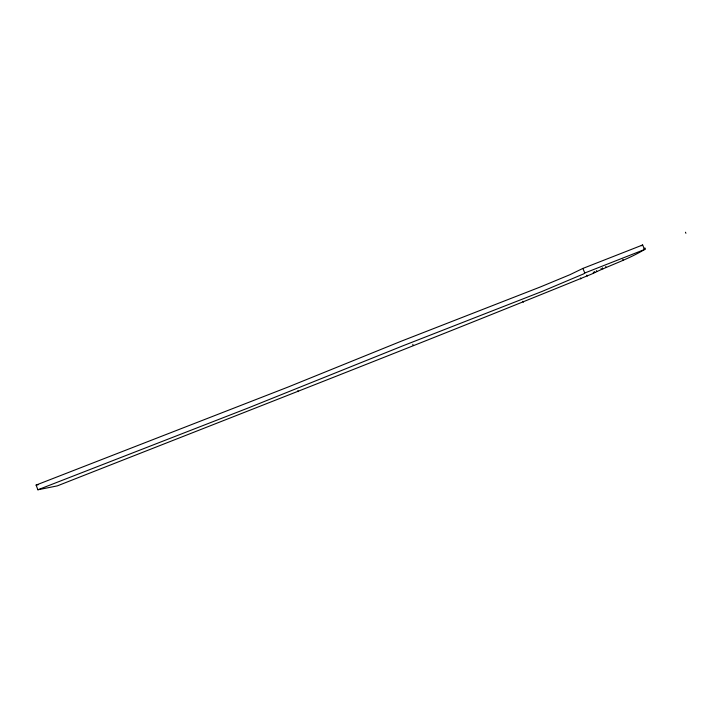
<?xml version="1.0" encoding="UTF-8"?>
<svg xmlns="http://www.w3.org/2000/svg" width="722" height="722" viewBox="0 0 722 722"><rect width="100%" height="100%" fill="white"/><g stroke="black" fill="none" stroke-linecap="round" stroke-linejoin="round"><path stroke-width="1.08" d="M582.898 268.422L569.938 274.703L540.426 286.932L400.854 341.353L288.24 386.983L36.1 485.076L37.887 489.778L57.318 485.879C235.552 415.682 414.166 346.325 591.58 274.107C609.025 265.47 627.806 259.631 644.538 249.523L642.661 244.984L582.898 268.422L584.775 272.997L583.602 273.909L542.24 291.372L402.677 345.901L248.197 407.975L37.887 489.778M641.262 245.751L642.661 244.984M644.096 248.458L645.053 248.079L645.495 249.144L584.775 272.997M36.1 485.076L38.275 484.688M685.458 232.222L685.9 233.278M622.797 259.333L623.212 260.344M605.74 266.472L606.155 267.483M602.455 267.862L602.87 268.864M601.101 268.467L601.516 269.468M596.426 270.633L596.832 271.625M594.468 271.58L594.874 272.573M593.267 272.104L593.674 273.087M586.851 275.1L587.248 276.075M580.434 277.934L580.831 278.909M522.899 301.282L523.288 302.247M412.794 344.331L413.192 345.315M297.879 390.62L298.267 391.595"/></g></svg>
